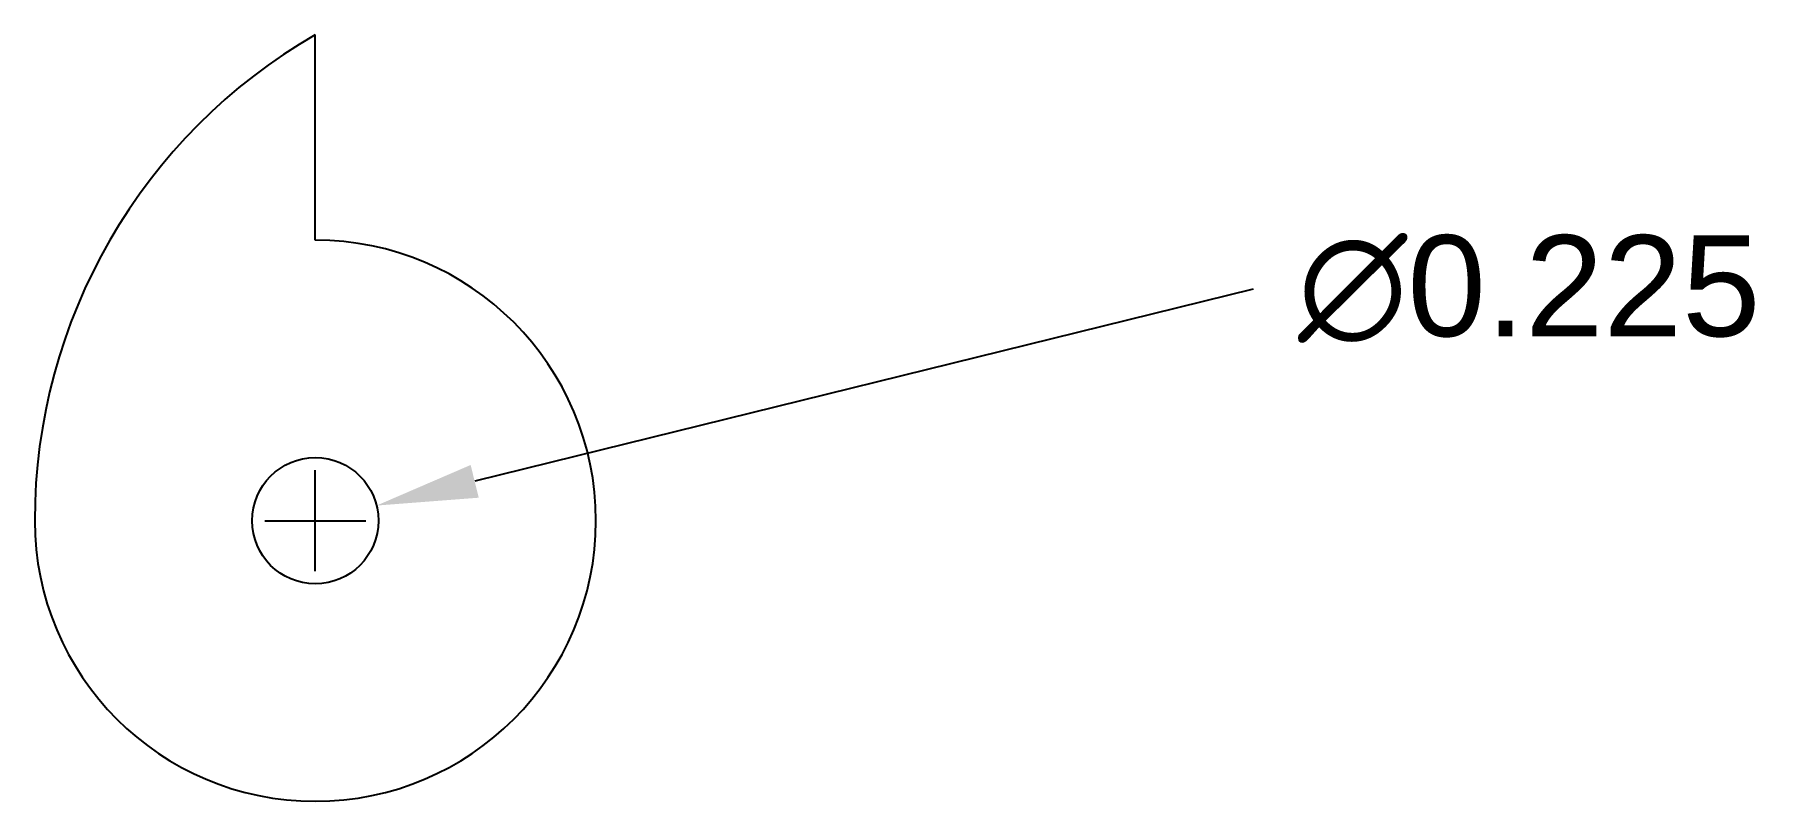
# Model space of a CAD drawing. Header units: inches. Extents: x 0 to 3.09, y 0 to 1.37.
import ezdxf

# ---------------------------------------------------------------- set-up
doc = ezdxf.new("R2010")
doc.units = ezdxf.units.IN
doc.header["$MEASUREMENT"] = 0
doc.layers.add('Model-Front', color=7, linetype='Continuous')
doc.styles.get("Standard").update_dxf_attribs({"font": 'arial.ttf'})
doc.dimstyles.get("Standard").update_dxf_attribs({"dimscale": 0, "dimtxt": 0.18, "dimasz": 0.18, "dimexe": 0.18, "dimexo": 0.0625, "dimgap": 0.09, "dimtad": 0, "dimtih": 1, "dimtoh": 1, "dimdec": 3, "dimzin": 0, "dimdsep": 46, "dimtxsty": 'Standard', "dimcen": 0.09, "dimadec": 0, "dimazin": 0, "dimtfac": 1, "dimtdec": 3, "dimtofl": 0, "dimtmove": 0, "dimatfit": 3, "dimfxl": 1, "dimtolj": 1, "dimtzin": 0, "dimarcsym": 0})

# ---------------------------------------------------------------- blocks, each defined once
blk = doc.blocks.new('*D3')
at = {"layer": 'Defpoints', "color": 0, "transparency": 16777216}
for p in [(0.6092, 0.527), (0.3908, 0.473)]:
    blk.add_point(p, dxfattribs=at)
at = {"layer": 'Model-Front', "color": 0, "lineweight": -2, "transparency": 16777216}
for p, q in [((2.1709, 0.9128), (0.784, 0.5702)), ((0.5, 0.41), (0.5, 0.59)), ((0.41, 0.5), (0.59, 0.5))]:
    blk.add_line(p, q, dxfattribs=at)
at = {"layer": 'Model-Front', "color": 0, "transparency": 16777216}
blk.add_solid([(0.7768, 0.5993), (0.7912, 0.541), (0.6092, 0.527)], dxfattribs=at)
at = {"layer": 'Model-Front', "color": 0, "transparency": 16777216, "insert": (2.6632, 0.9128), "char_height": 0.18, "attachment_point": 5}
blk.add_mtext('\\A1;∅0.225', dxfattribs=at)

msp = doc.modelspace()

# ---------------------------------------------------------------- linework, layer by layer
at = {"layer": 'Model-Front'}
msp.add_line((0.5, 1), (0.5, 1.366), dxfattribs=at)
msp.add_circle((0.5, 0.5), 0.1125, dxfattribs=at)
for centre, radius, start, end in [((1, 0.5), 1, 120, 180), ((0.5, 0.5), 0.5, 180, 90)]:
    msp.add_arc(centre, radius, start, end, dxfattribs=at)

# ---------------------------------------------------------------- dimensions: what is measured, and where the dimension line sits
dim = msp.add_diameter_dim_2p(p1=(0.3908, 0.473), p2=(0.6092, 0.527), dimstyle='Standard', override={"dimscale": 1}, dxfattribs=at)
dim.commit()
dim.dimension.update_dxf_attribs({"geometry": '*D3', "text_midpoint": (2.1709, 0.9128), "dimtype": 163})

doc.saveas('drawing.dxf')
